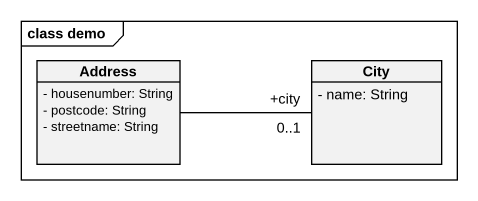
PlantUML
@startuml
mainframe class demo
hide circle
hide empty members
skinparam classAttributeIconSize 0
class Address {
  - housenumber: String
  - postcode: String
  - streetname: String
}
class City {
  - name: String
}
Address -right- "+city\n0..1" City
@enduml
